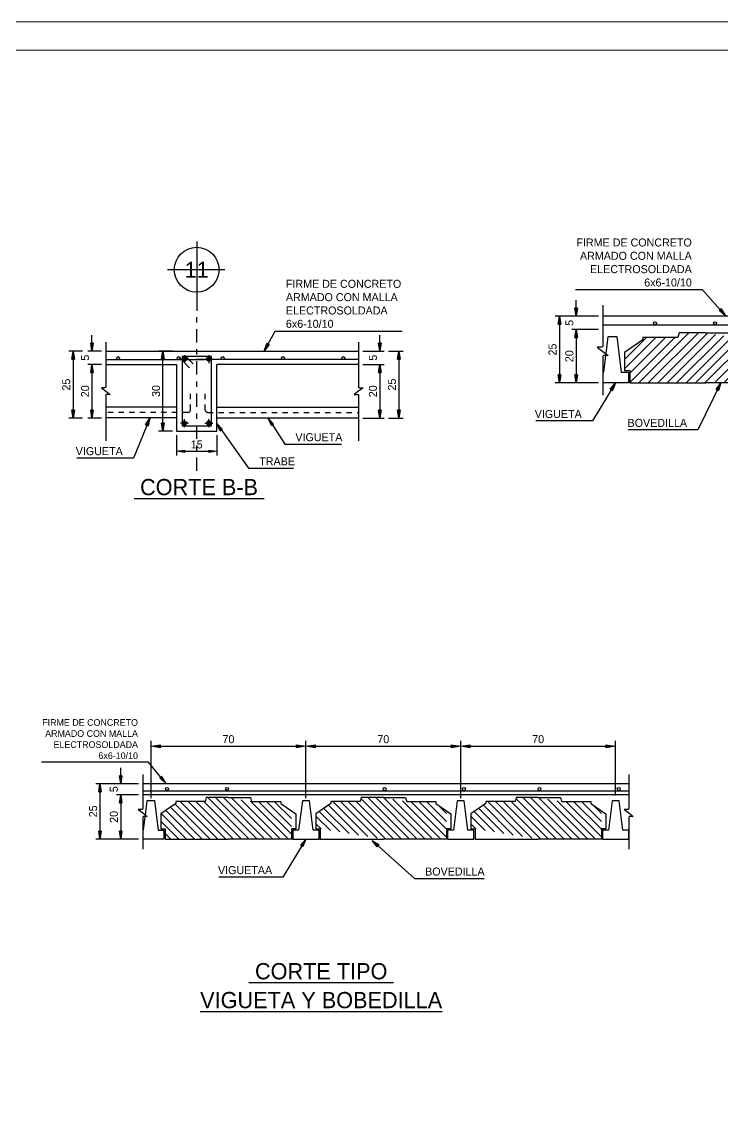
# Model space of a CAD drawing. Header units: millimetres. Extents: x -25 to 297, y -2 to 43.
# Drawn here: x 246.39 to 259.51, y 20.54 to 41 of the extents above; entities that cross this region are included whole.
import ezdxf
from ezdxf.enums import TextEntityAlignment as Align

# ---------------------------------------------------------------- set-up
doc = ezdxf.new("R2010")
doc.units = ezdxf.units.MM
doc.linetypes.add('DASHDOT', pattern=[1, 0.5, -0.25, 0, -0.25])
doc.linetypes.add('HIDDEN2', pattern=[0.1875, 0.125, -0.0625])
for name, color, linetype in [('6', 7, 'Continuous'), ('C', 11, 'Continuous'), ('EJES', 250, 'DASHDOT'), ('hatch', 250, 'Continuous'), ('TITULO', 242, 'Continuous'), ('TZ', 15, 'Continuous'), ('VIGUETAS', 107, 'Continuous')]:
    doc.layers.add(name, color=color, linetype=linetype)
doc.styles.add('LEROY', font='stylu.ttf')
doc.dimstyles.new('LEROY', dxfattribs={"dimtxt": 0.15, "dimasz": 0.18, "dimexe": 0.1, "dimexo": 0.1, "dimgap": 0.05, "dimtad": 1, "dimdec": 0, "dimlfac": 100, "dimzin": 0, "dimdsep": 46, "dimtxsty": 'LEROY', "dimblk1": 'FLECHA', "dimblk2": 'FLECHA', "dimsah": 1, "dimcen": 0.2, "dimclrd": 256, "dimclre": 256, "dimclrt": 5, "dimadec": 0, "dimazin": 0, "dimtfac": 0.5, "dimtdec": 0, "dimtix": 1, "dimtofl": 0, "dimtmove": 0, "dimatfit": 3, "dimldrblk": 'FLECHA', "dimfxl": 1, "dimtolj": 1, "dimtzin": 0, "dimarcsym": 0})
doc.dimstyles.new('LEROY_CONC', dxfattribs={"dimtxt": 0.15, "dimasz": 0.15, "dimexe": 0.08, "dimexo": 0.08, "dimgap": 0.05, "dimtad": 1, "dimdec": 0, "dimlfac": 20, "dimzin": 0, "dimdsep": 46, "dimtxsty": 'LEROY', "dimblk1": 'FLECHA', "dimblk2": 'FLECHA', "dimsah": 1, "dimcen": 0.2, "dimclrd": 256, "dimclre": 256, "dimclrt": 5, "dimadec": 0, "dimazin": 0, "dimtfac": 0.5, "dimtdec": 0, "dimtix": 1, "dimtofl": 0, "dimtmove": 0, "dimatfit": 3, "dimldrblk": 'FLECHA', "dimfxl": 1, "dimtolj": 1, "dimtzin": 0, "dimarcsym": 0})

# ---------------------------------------------------------------- blocks, each defined once
blk = doc.blocks.new('Var_1')
at = {"layer": 'TZ'}
h = blk.add_hatch(dxfattribs=at)
h.set_pattern_fill('ANSI31', color=250, scale=0.01, style=0)
h.set_pattern_definition([(45, (-118.599832, -46.150385), (-0.02245064, 0.02245064), [])])
edge = h.paths.add_edge_path()
edge.add_arc((0, 0), 0.125, 0, 360)
at = {"layer": 'TZ', "color": 250}
for p, q in [((-0.25, 0), (0.25, 0)), ((0, 0.25), (0, -0.25))]:
    blk.add_line(p, q, dxfattribs=at)
at = {"layer": 'TZ', "color": 5}
blk.add_circle((0, 0), 0.125, dxfattribs=at)
blk = doc.blocks.new('FLECHA')
at = {"linetype": 'Continuous'}
blk.add_hatch(color=5, dxfattribs=at).paths.add_polyline_path([(0, 0), (-1, 0.16), (-1, -0.16)])
at = {"color": 5, "linetype": 'Continuous'}
blk.add_line((-1, 0.16), (-1, -0.16), dxfattribs=at)
blk.add_lwpolyline([(-1, 0.16), (0, 0), (-1, -0.16)], dxfattribs=at)
blk = doc.blocks.new('*D293')
at = {"layer": 'C', "lineweight": -2, "transparency": 16777216}
for p, q in [((252.776, 34.58), (253.174, 34.58)), ((253.094, 34.43), (253.094, 33.722)), ((252.776, 33.572), (253.174, 33.572))]:
    blk.add_line(p, q, dxfattribs=at)
at = {"layer": 'Defpoints', "color": 0, "transparency": 16777216}
for p in [(252.696, 34.58), (252.696, 33.572), (253.094, 33.572)]:
    blk.add_point(p, dxfattribs=at)
at = {"layer": 'C', "lineweight": -2, "transparency": 16777216, "xscale": 0.15, "yscale": 0.15, "zscale": 0.15}
for p, rotation in [((253.094, 34.58), 90), ((253.094, 33.572), 270)]:
    blk.add_blockref('FLECHA', p, dxfattribs=dict(at, rotation=rotation))
at = {"layer": 'C', "color": 5, "transparency": 16777216, "insert": (252.966, 34.076), "char_height": 0.15, "attachment_point": 5, "rotation": 90, "style": 'LEROY'}
blk.add_mtext('\\A1;20', dxfattribs=at)
blk = doc.blocks.new('*D294')
at = {"layer": 'C', "lineweight": -2, "transparency": 16777216}
for p, q in [((253.094, 34.98), (253.094, 35.13)), ((252.776, 34.83), (253.174, 34.83)), ((252.776, 34.58), (253.174, 34.58)), ((253.094, 34.43), (253.094, 34.28))]:
    blk.add_line(p, q, dxfattribs=at)
at = {"layer": 'Defpoints', "color": 0, "transparency": 16777216}
for p in [(252.696, 34.83), (252.696, 34.58), (253.094, 34.58)]:
    blk.add_point(p, dxfattribs=at)
at = {"layer": 'C', "lineweight": -2, "transparency": 16777216, "xscale": 0.15, "yscale": 0.15, "zscale": 0.15}
for p, rotation in [((253.094, 34.83), 270), ((253.094, 34.58), 90)]:
    blk.add_blockref('FLECHA', p, dxfattribs=dict(at, rotation=rotation))
at = {"layer": 'C', "color": 5, "transparency": 16777216, "insert": (252.966, 34.705), "char_height": 0.15, "attachment_point": 5, "rotation": 90, "style": 'LEROY'}
blk.add_mtext('\\A1;5', dxfattribs=at)
blk = doc.blocks.new('*D295')
at = {"layer": 'C', "lineweight": -2, "transparency": 16777216}
for p, q in [((253.254, 34.83), (253.53, 34.83)), ((253.45, 34.68), (253.45, 33.722)), ((253.254, 33.572), (253.53, 33.572))]:
    blk.add_line(p, q, dxfattribs=at)
at = {"layer": 'Defpoints', "color": 0, "transparency": 16777216}
for p in [(253.174, 34.83), (253.174, 33.572), (253.45, 33.572)]:
    blk.add_point(p, dxfattribs=at)
at = {"layer": 'C', "lineweight": -2, "transparency": 16777216, "xscale": 0.15, "yscale": 0.15, "zscale": 0.15}
for p, rotation in [((253.45, 34.83), 90), ((253.45, 33.572), 270)]:
    blk.add_blockref('FLECHA', p, dxfattribs=dict(at, rotation=rotation))
at = {"layer": 'C', "color": 5, "transparency": 16777216, "insert": (253.322, 34.201), "char_height": 0.15, "attachment_point": 5, "rotation": 90, "style": 'LEROY'}
blk.add_mtext('\\A1;25', dxfattribs=at)
blk = doc.blocks.new('*D296')
at = {"layer": 'C', "lineweight": -2, "transparency": 16777216}
for p, q in [((247.881, 34.58), (247.62, 34.58)), ((247.7, 34.43), (247.7, 33.722)), ((247.881, 33.572), (247.62, 33.572))]:
    blk.add_line(p, q, dxfattribs=at)
at = {"layer": 'Defpoints', "color": 0, "transparency": 16777216}
for p in [(247.961, 34.58), (247.7, 33.572), (247.961, 33.572)]:
    blk.add_point(p, dxfattribs=at)
at = {"layer": 'C', "lineweight": -2, "transparency": 16777216, "xscale": 0.15, "yscale": 0.15, "zscale": 0.15}
for p, rotation in [((247.7, 34.58), 90), ((247.7, 33.572), 270)]:
    blk.add_blockref('FLECHA', p, dxfattribs=dict(at, rotation=rotation))
at = {"layer": 'C', "color": 5, "transparency": 16777216, "insert": (247.572, 34.076), "char_height": 0.15, "attachment_point": 5, "rotation": 90, "style": 'LEROY'}
blk.add_mtext('\\A1;20', dxfattribs=at)
blk = doc.blocks.new('*D297')
at = {"layer": 'C', "lineweight": -2, "transparency": 16777216}
for p, q in [((247.7, 34.98), (247.7, 35.13)), ((247.881, 34.83), (247.62, 34.83)), ((247.881, 34.58), (247.62, 34.58)), ((247.7, 34.43), (247.7, 34.28))]:
    blk.add_line(p, q, dxfattribs=at)
at = {"layer": 'Defpoints', "color": 0, "transparency": 16777216}
for p in [(247.961, 34.83), (247.7, 34.58), (247.961, 34.58)]:
    blk.add_point(p, dxfattribs=at)
at = {"layer": 'C', "lineweight": -2, "transparency": 16777216, "xscale": 0.15, "yscale": 0.15, "zscale": 0.15}
for p, rotation in [((247.7, 34.83), 270), ((247.7, 34.58), 90)]:
    blk.add_blockref('FLECHA', p, dxfattribs=dict(at, rotation=rotation))
at = {"layer": 'C', "color": 5, "transparency": 16777216, "insert": (247.572, 34.705), "char_height": 0.15, "attachment_point": 5, "rotation": 90, "style": 'LEROY'}
blk.add_mtext('\\A1;5', dxfattribs=at)
blk = doc.blocks.new('*D298')
at = {"layer": 'C', "lineweight": -2, "transparency": 16777216}
for p, q in [((247.52, 34.83), (247.267, 34.83)), ((247.347, 34.68), (247.347, 33.722)), ((247.52, 33.572), (247.267, 33.572))]:
    blk.add_line(p, q, dxfattribs=at)
at = {"layer": 'Defpoints', "color": 0, "transparency": 16777216}
for p in [(247.6, 34.83), (247.347, 33.572), (247.6, 33.572)]:
    blk.add_point(p, dxfattribs=at)
at = {"layer": 'C', "lineweight": -2, "transparency": 16777216, "xscale": 0.15, "yscale": 0.15, "zscale": 0.15}
for p, rotation in [((247.347, 34.83), 90), ((247.347, 33.572), 270)]:
    blk.add_blockref('FLECHA', p, dxfattribs=dict(at, rotation=rotation))
at = {"layer": 'C', "color": 5, "transparency": 16777216, "insert": (247.219, 34.201), "char_height": 0.15, "attachment_point": 5, "rotation": 90, "style": 'LEROY'}
blk.add_mtext('\\A1;25', dxfattribs=at)
blk = doc.blocks.new('*D299')
at = {"layer": 'C', "lineweight": -2, "transparency": 16777216}
for p, q in [((249.207, 34.83), (248.949, 34.83)), ((249.029, 33.48), (249.029, 34.68)), ((249.207, 33.33), (248.949, 33.33))]:
    blk.add_line(p, q, dxfattribs=at)
at = {"layer": 'Defpoints', "color": 0, "transparency": 16777216}
for p in [(249.029, 34.83), (249.287, 34.83), (249.287, 33.33)]:
    blk.add_point(p, dxfattribs=at)
at = {"layer": 'C', "lineweight": -2, "transparency": 16777216, "xscale": 0.15, "yscale": 0.15, "zscale": 0.15}
for p, rotation in [((249.029, 34.83), 90), ((249.029, 33.33), 270)]:
    blk.add_blockref('FLECHA', p, dxfattribs=dict(at, rotation=rotation))
at = {"layer": 'C', "color": 5, "transparency": 16777216, "insert": (248.901, 34.08), "char_height": 0.15, "attachment_point": 5, "rotation": 90, "style": 'LEROY'}
blk.add_mtext('\\A1;30', dxfattribs=at)
blk = doc.blocks.new('*D300')
at = {"layer": 'C', "lineweight": -2, "transparency": 16777216}
for p, q in [((249.287, 33.25), (249.287, 32.87)), ((250.037, 33.25), (250.037, 32.87)), ((249.437, 32.95), (249.887, 32.95))]:
    blk.add_line(p, q, dxfattribs=at)
at = {"layer": 'Defpoints', "color": 0, "transparency": 16777216}
for p in [(249.287, 33.33), (250.037, 33.33), (250.037, 32.95)]:
    blk.add_point(p, dxfattribs=at)
at = {"layer": 'C', "lineweight": -2, "transparency": 16777216, "xscale": 0.15, "yscale": 0.15, "zscale": 0.15, "rotation": 180}
blk.add_blockref('FLECHA', (249.287, 32.95), dxfattribs=at)
at = {"layer": 'C', "lineweight": -2, "transparency": 16777216, "xscale": 0.15, "yscale": 0.15, "zscale": 0.15}
blk.add_blockref('FLECHA', (250.037, 32.95), dxfattribs=at)
at = {"layer": 'C', "color": 5, "transparency": 16777216, "insert": (249.662, 33.078), "char_height": 0.15, "attachment_point": 5, "style": 'LEROY'}
blk.add_mtext('\\A1;15', dxfattribs=at)
blk = doc.blocks.new('EJE-VERT')
at = {"color": 15, "linetype": 'Continuous'}
for p, q in [((0, 2.163), (0, 0)), ((0.883, 1.28), (-0.909, 1.28))]:
    blk.add_line(p, q, dxfattribs=at)
blk.add_circle((0, 1.28), 0.7, dxfattribs=at)
at = {"color": 242, "style": 'LEROY'}
blk.add_attdef('EJE', text='', height=0.5, dxfattribs=at).set_placement((0, 1.28), align=Align.MIDDLE)
blk = doc.blocks.new('*D316')
at = {"layer": 'C', "lineweight": -2, "transparency": 16777216}
for p, q in [((256.695, 35.483), (256.379, 35.483)), ((256.459, 35.333), (256.459, 34.383)), ((256.695, 34.233), (256.379, 34.233))]:
    blk.add_line(p, q, dxfattribs=at)
at = {"layer": 'Defpoints', "color": 0, "transparency": 16777216}
for p in [(256.775, 35.483), (256.459, 34.233), (256.775, 34.233)]:
    blk.add_point(p, dxfattribs=at)
at = {"layer": 'C', "lineweight": -2, "transparency": 16777216, "xscale": 0.15, "yscale": 0.15, "zscale": 0.15}
for p, rotation in [((256.459, 35.483), 90), ((256.459, 34.233), 270)]:
    blk.add_blockref('FLECHA', p, dxfattribs=dict(at, rotation=rotation))
at = {"layer": 'C', "color": 5, "transparency": 16777216, "insert": (256.331, 34.858), "char_height": 0.15, "attachment_point": 5, "rotation": 90, "style": 'LEROY'}
blk.add_mtext('\\A1;25', dxfattribs=at)
blk = doc.blocks.new('*D317')
at = {"layer": 'C', "lineweight": -2, "transparency": 16777216}
for p, q in [((256.775, 35.633), (256.775, 35.783)), ((257.192, 35.483), (256.695, 35.483)), ((257.192, 35.233), (256.695, 35.233)), ((256.775, 35.083), (256.775, 34.933))]:
    blk.add_line(p, q, dxfattribs=at)
at = {"layer": 'Defpoints', "color": 0, "transparency": 16777216}
for p in [(257.272, 35.483), (256.775, 35.233), (257.272, 35.233)]:
    blk.add_point(p, dxfattribs=at)
at = {"layer": 'C', "lineweight": -2, "transparency": 16777216, "xscale": 0.15, "yscale": 0.15, "zscale": 0.15}
for p, rotation in [((256.775, 35.483), 270), ((256.775, 35.233), 90)]:
    blk.add_blockref('FLECHA', p, dxfattribs=dict(at, rotation=rotation))
at = {"layer": 'C', "color": 5, "transparency": 16777216, "insert": (256.647, 35.358), "char_height": 0.15, "attachment_point": 5, "rotation": 90, "style": 'LEROY'}
blk.add_mtext('\\A1;5', dxfattribs=at)
blk = doc.blocks.new('*D318')
at = {"layer": 'C', "lineweight": -2, "transparency": 16777216}
for p, q in [((257.192, 35.233), (256.695, 35.233)), ((256.775, 35.083), (256.775, 34.383)), ((257.192, 34.233), (256.695, 34.233))]:
    blk.add_line(p, q, dxfattribs=at)
at = {"layer": 'Defpoints', "color": 0, "transparency": 16777216}
for p in [(257.272, 35.233), (256.775, 34.233), (257.272, 34.233)]:
    blk.add_point(p, dxfattribs=at)
at = {"layer": 'C', "lineweight": -2, "transparency": 16777216, "xscale": 0.15, "yscale": 0.15, "zscale": 0.15}
for p, rotation in [((256.775, 35.233), 90), ((256.775, 34.233), 270)]:
    blk.add_blockref('FLECHA', p, dxfattribs=dict(at, rotation=rotation))
at = {"layer": 'C', "color": 5, "transparency": 16777216, "insert": (256.647, 34.733), "char_height": 0.15, "attachment_point": 5, "rotation": 90, "style": 'LEROY'}
blk.add_mtext('\\A1;20', dxfattribs=at)
blk = doc.blocks.new('*D381')
at = {"layer": 'C', "lineweight": -2, "transparency": 16777216}
for p, q in [((248.158, 26.719), (247.77, 26.719)), ((247.85, 26.569), (247.85, 25.832)), ((248.158, 25.682), (247.77, 25.682))]:
    blk.add_line(p, q, dxfattribs=at)
at = {"layer": 'Defpoints', "color": 0, "transparency": 16777216}
for p in [(248.238, 26.719), (247.85, 25.682), (248.238, 25.682)]:
    blk.add_point(p, dxfattribs=at)
at = {"layer": 'C', "lineweight": -2, "transparency": 16777216, "xscale": 0.15, "yscale": 0.15, "zscale": 0.15}
for p, rotation in [((247.85, 26.719), 90), ((247.85, 25.682), 270)]:
    blk.add_blockref('FLECHA', p, dxfattribs=dict(at, rotation=rotation))
at = {"layer": 'C', "color": 5, "transparency": 16777216, "insert": (247.722, 26.201), "char_height": 0.15, "attachment_point": 5, "rotation": 90, "style": 'LEROY'}
blk.add_mtext('\\A1;25', dxfattribs=at)
blk = doc.blocks.new('*D382')
at = {"layer": 'C', "lineweight": -2, "transparency": 16777216}
for p, q in [((248.238, 26.869), (248.238, 27.019)), ((248.571, 26.719), (248.158, 26.719)), ((248.571, 26.512), (248.158, 26.512)), ((248.238, 26.362), (248.238, 26.212))]:
    blk.add_line(p, q, dxfattribs=at)
at = {"layer": 'Defpoints', "color": 0, "transparency": 16777216}
for p in [(248.651, 26.719), (248.238, 26.512), (248.651, 26.512)]:
    blk.add_point(p, dxfattribs=at)
at = {"layer": 'C', "lineweight": -2, "transparency": 16777216, "xscale": 0.15, "yscale": 0.15, "zscale": 0.15}
for p, rotation in [((248.238, 26.719), 270), ((248.238, 26.512), 90)]:
    blk.add_blockref('FLECHA', p, dxfattribs=dict(at, rotation=rotation))
at = {"layer": 'C', "color": 5, "transparency": 16777216, "insert": (248.11, 26.616), "char_height": 0.15, "attachment_point": 5, "rotation": 90, "style": 'LEROY'}
blk.add_mtext('\\A1;5', dxfattribs=at)
blk = doc.blocks.new('*D383')
at = {"layer": 'C', "lineweight": -2, "transparency": 16777216}
for p, q in [((248.571, 26.512), (248.158, 26.512)), ((248.238, 26.362), (248.238, 25.832)), ((248.571, 25.682), (248.158, 25.682))]:
    blk.add_line(p, q, dxfattribs=at)
at = {"layer": 'Defpoints', "color": 0, "transparency": 16777216}
for p in [(248.651, 26.512), (248.238, 25.682), (248.651, 25.682)]:
    blk.add_point(p, dxfattribs=at)
at = {"layer": 'C', "lineweight": -2, "transparency": 16777216, "xscale": 0.15, "yscale": 0.15, "zscale": 0.15}
for p, rotation in [((248.238, 26.512), 90), ((248.238, 25.682), 270)]:
    blk.add_blockref('FLECHA', p, dxfattribs=dict(at, rotation=rotation))
at = {"layer": 'C', "color": 5, "transparency": 16777216, "insert": (248.111, 26.097), "char_height": 0.15, "attachment_point": 5, "rotation": 90, "style": 'LEROY'}
blk.add_mtext('\\A1;20', dxfattribs=at)
blk = doc.blocks.new('*D390')
at = {"layer": 'C', "lineweight": -2, "transparency": 16777216}
for p, q in [((251.708, 26.448), (251.708, 27.522)), ((251.888, 27.422), (254.43, 27.422)), ((254.61, 26.501), (254.61, 27.522))]:
    blk.add_line(p, q, dxfattribs=at)
at = {"layer": 'Defpoints', "color": 0, "transparency": 16777216}
for p in [(254.61, 27.422), (254.61, 26.401, 0), (251.708, 26.348, 0)]:
    blk.add_point(p, dxfattribs=at)
at = {"layer": 'C', "lineweight": -2, "transparency": 16777216, "xscale": 0.18, "yscale": 0.18, "zscale": 0.18, "rotation": 180}
blk.add_blockref('FLECHA', (251.708, 27.422), dxfattribs=at)
at = {"layer": 'C', "lineweight": -2, "transparency": 16777216, "xscale": 0.18, "yscale": 0.18, "zscale": 0.18}
blk.add_blockref('FLECHA', (254.61, 27.422), dxfattribs=at)
at = {"layer": 'C', "color": 5, "transparency": 16777216, "insert": (253.159, 27.553), "char_height": 0.15, "attachment_point": 5, "style": 'LEROY'}
blk.add_mtext('\\A1;70', dxfattribs=at)
blk = doc.blocks.new('*D391')
at = {"layer": 'C', "lineweight": -2, "transparency": 16777216}
for p, q in [((248.807, 26.448), (248.807, 27.522)), ((248.987, 27.422), (251.528, 27.422)), ((251.708, 26.501), (251.708, 27.522))]:
    blk.add_line(p, q, dxfattribs=at)
at = {"layer": 'Defpoints', "color": 0, "transparency": 16777216}
for p in [(251.708, 27.422), (251.708, 26.401, 0), (248.807, 26.348, 0)]:
    blk.add_point(p, dxfattribs=at)
at = {"layer": 'C', "lineweight": -2, "transparency": 16777216, "xscale": 0.18, "yscale": 0.18, "zscale": 0.18, "rotation": 180}
blk.add_blockref('FLECHA', (248.807, 27.422), dxfattribs=at)
at = {"layer": 'C', "lineweight": -2, "transparency": 16777216, "xscale": 0.18, "yscale": 0.18, "zscale": 0.18}
blk.add_blockref('FLECHA', (251.708, 27.422), dxfattribs=at)
at = {"layer": 'C', "color": 5, "transparency": 16777216, "insert": (250.257, 27.553), "char_height": 0.15, "attachment_point": 5, "style": 'LEROY'}
blk.add_mtext('\\A1;70', dxfattribs=at)
blk = doc.blocks.new('*D392')
at = {"layer": 'C', "lineweight": -2, "transparency": 16777216}
for p, q in [((254.61, 26.448), (254.61, 27.522)), ((254.79, 27.422), (257.332, 27.422)), ((257.512, 26.501), (257.512, 27.522))]:
    blk.add_line(p, q, dxfattribs=at)
at = {"layer": 'Defpoints', "color": 0, "transparency": 16777216}
for p in [(257.512, 27.422), (257.512, 26.401, 0), (254.61, 26.348, 0)]:
    blk.add_point(p, dxfattribs=at)
at = {"layer": 'C', "lineweight": -2, "transparency": 16777216, "xscale": 0.18, "yscale": 0.18, "zscale": 0.18, "rotation": 180}
blk.add_blockref('FLECHA', (254.61, 27.422), dxfattribs=at)
at = {"layer": 'C', "lineweight": -2, "transparency": 16777216, "xscale": 0.18, "yscale": 0.18, "zscale": 0.18}
blk.add_blockref('FLECHA', (257.512, 27.422), dxfattribs=at)
at = {"layer": 'C', "color": 5, "transparency": 16777216, "insert": (256.061, 27.553), "char_height": 0.15, "attachment_point": 5, "style": 'LEROY'}
blk.add_mtext('\\A1;70', dxfattribs=at)

msp = doc.modelspace()

# ---------------------------------------------------------------- hatches: boundary and pattern name
at = {"layer": 'hatch'}
h = msp.add_hatch(dxfattribs=at)
h.set_pattern_fill('ANSI31', color=256, style=0)
h.set_pattern_definition([(45, (-43.26958, -59.44939), (-0.08838835, 0.08838835), [])])
h.paths.add_polyline_path([(259.205, 35.171), (258.705, 35.171), (258.68, 35.082), (258.088, 35.082), (257.682, 34.805), (257.682, 34.464), (257.78, 34.464), (257.78, 34.233), (259.205, 34.233), (260.629, 34.233), (260.629, 34.872), (260.322, 35.082), (259.729, 35.082)])
h = msp.add_hatch(dxfattribs=at)
h.set_pattern_fill('ANSI31', color=256, scale=0.83, style=0)
h.set_pattern_definition([(135, (501.00999, -45.53121), (0.07336233, 0.07336233), [])])
h.paths.add_polyline_path([(250.255, 25.682), (251.437, 25.682), (251.437, 26.213), (251.182, 26.387), (250.691, 26.387), (250.255, 26.46), (249.84, 26.46), (249.82, 26.387), (249.328, 26.387), (248.991, 26.157), (248.991, 25.873), (249.073, 25.873), (249.073, 25.682)])
h = msp.add_hatch(dxfattribs=at)
h.set_pattern_fill('ANSI31', color=256, scale=0.83, style=0)
h.set_pattern_definition([(135, (500.63768, -45.53179), (0.07336233, 0.07336233), [])])
h.paths.add_polyline_path([(254.344, 25.681), (254.344, 26.212), (254.089, 26.386), (253.597, 26.386), (253.161, 26.46), (252.746, 26.46), (252.726, 26.386), (252.234, 26.386), (251.897, 26.156), (251.897, 25.873), (251.979, 25.873), (253.161, 25.681)])
h = msp.add_hatch(dxfattribs=at)
h.set_pattern_fill('ANSI31', color=256, scale=0.83, style=0)
h.set_pattern_definition([(135, (503.53942, -45.53179), (0.07336233, 0.07336233), [])])
h.paths.add_polyline_path([(257.245, 25.681), (257.245, 26.212), (256.99, 26.386), (256.499, 26.386), (256.063, 26.46), (255.648, 26.46), (255.628, 26.386), (255.136, 26.386), (254.799, 26.156), (254.799, 25.873), (254.881, 25.873), (256.063, 25.681)])

# ---------------------------------------------------------------- linework, layer by layer
at = {"layer": '6', "lineweight": 0}
for points in [[(233.253, 41.001), (297.273, 41.001), (297.273, -2.036), (233.253, -2.036)], [(233.785, 40.469), (296.741, 40.469), (296.741, -1.504), (233.785, -1.504)]]:
    msp.add_lwpolyline(points, close=True, dxfattribs=at)
at = {"layer": 'EJES', "ltscale": 0.5}
msp.add_line((249.662, 32.587), (249.662, 35.586), dxfattribs=at)
at = {"layer": 'TZ', "color": 15}
for p, q in [((260.728, 35.483), (257.272, 35.483)), ((247.961, 34.83), (252.696, 34.83)), ((247.961, 34.58), (249.287, 34.58)), ((252.696, 34.58), (250.037, 34.58)), ((249.287, 33.78), (247.961, 33.78)), ((250.037, 33.78), (252.696, 33.78)), ((249.287, 33.58), (247.961, 33.58)), ((250.037, 33.58), (252.696, 33.58)), ((257.758, 26.719), (248.651, 26.719)), ((257.758, 26.512), (248.651, 26.512))]:
    msp.add_line(p, q, dxfattribs=at)
at = {"layer": 'TZ', "color": 3}
for p, q in [((257.272, 35.319), (260.694, 35.319)), ((247.961, 34.67), (249.817, 34.67)), ((249.528, 34.517), (249.387, 34.658)), ((249.599, 34.587), (249.456, 34.73)), ((252.696, 34.67), (249.656, 34.67)), ((248.651, 26.584), (257.758, 26.584)), ((250.581, 26.584), (257.758, 26.584))]:
    msp.add_line(p, q, dxfattribs=at)
at = {"layer": 'TZ', "color": 3, "linetype": 'HIDDEN2', "ltscale": 0.5}
for p, q in [((249.547, 33.73), (249.547, 34.13)), ((249.821, 33.73), (249.821, 34.13)), ((249.497, 33.68), (247.961, 33.68)), ((249.871, 33.68), (252.696, 33.68))]:
    msp.add_line(p, q, dxfattribs=at)
at = {"layer": 'TZ', "linetype": 'Continuous'}
for points in [[(257.272, 35.688), (257.272, 34.924, -0.414214), (257.248, 34.9), (257.168, 34.9), (257.272, 34.822), (257.375, 34.745), (257.296, 34.745, 0.414214), (257.272, 34.721), (257.272, 34.002)], [(247.961, 34.994), (247.961, 34.161, -0.414214), (247.942, 34.142), (247.878, 34.142), (247.961, 34.08), (248.044, 34.018), (247.98, 34.018, 0.414214), (247.961, 33.999), (247.961, 33.145)], [(252.696, 34.994), (252.696, 34.161, 0.414214), (252.715, 34.142), (252.779, 34.142), (252.696, 34.08), (252.614, 34.018), (252.677, 34.018, -0.414214), (252.696, 33.999), (252.696, 33.145)], [(248.651, 26.89), (248.651, 26.255, -0.414214), (248.631, 26.236), (248.565, 26.236), (248.651, 26.171), (248.736, 26.107), (248.67, 26.107, 0.414214), (248.651, 26.087), (248.651, 25.49)], [(257.758, 26.89), (257.758, 26.255, -0.414214), (257.738, 26.236), (257.672, 26.236), (257.758, 26.171), (257.844, 26.107), (257.778, 26.107, 0.414214), (257.758, 26.087), (257.758, 25.49)]]:
    msp.add_lwpolyline(points, format="xyb", dxfattribs=at)
at = {"layer": 'TZ', "color": 15}
for points in [[(257.334, 34.776), (257.373, 35.101), (257.534, 35.101), (257.618, 34.434), (257.751, 34.434), (257.751, 34.233), (257.272, 34.233)], [(257.272, 34.434), (257.293, 34.434), (257.33, 34.745)], [(248.702, 26.132), (248.735, 26.402), (248.869, 26.402), (248.938, 25.849), (249.048, 25.849), (249.048, 25.682), (248.651, 25.682)], [(248.651, 25.849), (248.668, 25.849), (248.699, 26.107)]]:
    msp.add_lwpolyline(points, dxfattribs=at)
at = {"layer": 'TZ'}
for points in [[(259.205, 35.171), (258.705, 35.171), (258.68, 35.082), (258.021, 35.082), (258.021, 35.037), (257.682, 34.805), (257.682, 34.464), (257.78, 34.464), (257.78, 34.233), (259.205, 34.233)], [(259.205, 35.171), (259.705, 35.171), (259.729, 35.082), (260.389, 35.082), (260.389, 35.037), (260.728, 34.805), (260.728, 34.464), (260.629, 34.464), (260.629, 34.233), (259.205, 34.233)], [(249.287, 34.58), (249.287, 34.58), (249.287, 33.33), (250.037, 33.33), (250.037, 34.58)], [(250.255, 26.46), (249.84, 26.46), (249.82, 26.387), (249.272, 26.387), (249.272, 26.349), (248.991, 26.157), (248.991, 25.873), (249.073, 25.873), (249.073, 25.682), (250.255, 25.682)], [(250.255, 26.46), (250.67, 26.46), (250.691, 26.387), (251.238, 26.387), (251.238, 26.349), (251.519, 26.157), (251.519, 25.873), (251.437, 25.873), (251.437, 25.682), (250.255, 25.682)], [(251.462, 25.682), (251.955, 25.681), (251.955, 25.848), (251.844, 25.848), (251.775, 26.401), (251.642, 26.401), (251.573, 25.849), (251.462, 25.849), (251.462, 25.682)], [(253.161, 26.46), (252.746, 26.46), (252.726, 26.386), (252.179, 26.386), (252.179, 26.349), (251.897, 26.156), (251.897, 25.873), (251.979, 25.873), (251.979, 25.681), (253.161, 25.681)], [(253.161, 26.46), (253.576, 26.46), (253.597, 26.386), (254.144, 26.386), (254.144, 26.349), (254.426, 26.156), (254.426, 25.873), (254.344, 25.873), (254.344, 25.681), (253.161, 25.681)], [(254.364, 25.682), (254.856, 25.681), (254.856, 25.848), (254.746, 25.848), (254.677, 26.401), (254.543, 26.401), (254.474, 25.849), (254.364, 25.849), (254.364, 25.682)], [(256.063, 26.46), (255.648, 26.46), (255.628, 26.386), (255.081, 26.386), (255.081, 26.349), (254.799, 26.156), (254.799, 25.873), (254.881, 25.873), (254.881, 25.681), (256.063, 25.681)], [(256.063, 26.46), (256.478, 26.46), (256.499, 26.386), (257.046, 26.386), (257.046, 26.349), (257.327, 26.156), (257.327, 25.873), (257.245, 25.873), (257.245, 25.681), (256.063, 25.681)], [(257.265, 25.682), (257.758, 25.681), (257.758, 25.848), (257.648, 25.848), (257.579, 26.401), (257.445, 26.401), (257.376, 25.849), (257.265, 25.849), (257.265, 25.682)]]:
    msp.add_lwpolyline(points, dxfattribs=at)
at = {"layer": 'TZ', "color": 3}
msp.add_lwpolyline([(249.937, 34.73), (249.387, 34.73), (249.387, 33.43), (249.937, 33.43), (249.937, 34.73)], dxfattribs=at)
at = {"layer": 'TZ', "color": 5}
for centre in [(258.25, 35.351), (259.377, 35.351), (248.191, 34.698), (249.323, 34.698), (250.15, 34.698), (251.282, 34.698), (252.409, 34.698), (249.105, 26.621), (250.233, 26.621), (253.184, 26.62), (254.67, 26.62), (256.086, 26.62), (257.572, 26.62)]:
    msp.add_circle(centre, 0.0278, dxfattribs=at)
at = {"layer": 'TZ', "color": 3, "linetype": 'HIDDEN2', "ltscale": 0.5}
for centre, start, end in [((249.497, 33.73), 270, 0), ((249.871, 33.73), 180, 270)]:
    msp.add_arc(centre, 0.05, start, end, dxfattribs=at)
at = {"layer": 'VIGUETAS'}
for p, q in [((251.462, 25.682), (251.437, 25.682)), ((251.979, 25.681), (251.955, 25.681))]:
    msp.add_line(p, q, dxfattribs=at)

# ---------------------------------------------------------------- block references
at = {"layer": 'EJES', "xscale": 0.599999999999909, "yscale": 0.599999999999909, "zscale": 0.599999999999909}
msp.add_blockref('EJE-VERT', (249.662, 35.586), dxfattribs=at).add_auto_attribs({'EJE': '11'})
at = {"layer": 'TZ'}
for p, xscale, yscale, zscale in [((249.435, 34.68), -0.2975000000000136, 0.2974999999999852, 0.2975), ((249.888, 34.68), 0.2975000000000136, 0.2975000000000136, 0.2975000000000136)]:
    msp.add_blockref('Var_1', p, dxfattribs=dict(at, xscale=xscale, yscale=yscale, zscale=zscale))
at = {"layer": 'TZ', "rotation": 180}
for p, xscale, yscale, zscale in [((249.435, 33.479), 0.2975000000000136, 0.2975000000000136, 0.2975000000000136), ((249.888, 33.479), -0.2975000000000136, 0.2974999999999852, 0.2975)]:
    msp.add_blockref('Var_1', p, dxfattribs=dict(at, xscale=xscale, yscale=yscale, zscale=zscale))

# ---------------------------------------------------------------- texts
at = {"layer": 'C', "style": 'LEROY'}
for s, insert, char_height, width, attachment_point in [('{\\C5;FIRME DE CONCRETO ARMADO CON MALLA ELECTROSOLDADA 6x6-10/10}', (258.94, 36.489), 0.15, 2.6345, 6), ('{\\C5;FIRME DE CONCRETO ARMADO CON MALLA ELECTROSOLDADA 6x6-10/10}', (251.334, 35.714), 0.15, 2.6345, 4), ('{\\C5;VIGUETA}', (256.878, 33.649), 0.15, 2.6345, 6), ('{\\C5;BOVEDILLA}', (258.851, 33.482), 0.15, 2.6345, 6), ('{\\C5;VIGUETA}', (251.512, 33.213), 0.15, 2.6345, 4), ('{\\C5;VIGUETA}', (248.277, 32.952), 0.15, 2.6345, 6), ('{\\C5;TRABE}', (250.835, 32.763), 0.15, 2.6345, 4), ('{\\C5;FIRME DE CONCRETO ARMADO CON MALLA ELECTROSOLDADA 6x6-10/10}', (248.562, 27.555), 0.1245, 2.18663, 6), ('{\\C5;VIGUETAA}', (251.076, 25.098), 0.15, 2.6345, 6), ('{\\C5;BOVEDILLA}', (253.943, 25.071), 0.15, 2.6345, 4)]:
    msp.add_mtext(s, dxfattribs=dict(at, insert=insert, char_height=char_height, width=width, attachment_point=attachment_point))
at = {"layer": 'TITULO', "style": 'LEROY'}
for s, p in [('%%U CORTE B-B ', (249.706, 32.128)), ('%%U CORTE TIPO ', (251.995, 23.052)), ('%%UVIGUETA Y BOBEDILLA', (251.995, 22.511))]:
    msp.add_text(s, height=0.3036, dxfattribs=at).set_placement(p, align=Align.CENTER)

# ---------------------------------------------------------------- dimensions: what is measured, and where the dimension line sits
at = {"layer": 'C'}
for base, p1, p2, picture, middle in [((256.775, 35.233), (257.272, 35.483), (257.272, 35.233), '*D317', (256.647, 35.358)), ((247.7, 34.58), (247.961, 34.83), (247.961, 34.58), '*D297', (247.572, 34.705)), ((253.094, 34.58), (252.696, 34.83), (252.696, 34.58), '*D294', (252.966, 34.705))]:
    dim = msp.add_linear_dim(base=base, p1=p1, p2=p2, angle=90, dimstyle='LEROY_CONC', dxfattribs=at)
    dim.commit()
    dim.dimension.update_dxf_attribs({"geometry": picture, "text_midpoint": middle})
for p1, p2, distance, picture, middle in [((256.775, 35.483), (256.775, 34.233), -0.316, '*D316', (256.331, 34.858)), ((247.6, 34.83), (247.6, 33.572), -0.252, '*D298', (247.219, 34.201)), ((253.174, 34.83), (253.174, 33.572), 0.276, '*D295', (253.322, 34.201))]:
    dim = msp.add_aligned_dim(p1=p1, p2=p2, distance=distance, text='25', dimstyle='LEROY_CONC', dxfattribs=at)
    dim.commit()
    dim.dimension.update_dxf_attribs({"geometry": picture, "text_midpoint": middle})
for base, p1, p2, text, picture, middle in [((256.775, 34.233), (257.272, 35.233), (257.272, 34.233), '20', '*D318', (256.647, 34.733)), ((248.238, 26.512), (248.651, 26.719), (248.651, 26.512), '5', '*D382', (248.11, 26.616)), ((248.238, 25.682), (248.651, 26.512), (248.651, 25.682), '20', '*D383', (248.111, 26.097))]:
    dim = msp.add_linear_dim(base=base, p1=p1, p2=p2, angle=90, text=text, dimstyle='LEROY_CONC', dxfattribs=at)
    dim.commit()
    dim.dimension.update_dxf_attribs({"geometry": picture, "text_midpoint": middle})
dim = msp.add_linear_dim(base=(249.029, 34.83), p1=(249.287, 33.33), p2=(249.287, 34.83), angle=90, dimstyle='LEROY_CONC', dxfattribs=at)
dim.commit()
dim.dimension.update_dxf_attribs({"geometry": '*D299', "text_midpoint": (249.029, 34.08), "dimtype": 160})
for base, p1, p2, picture, middle in [((247.7, 33.572), (247.961, 34.58), (247.961, 33.572), '*D296', (247.572, 34.076)), ((253.094, 33.572), (252.696, 34.58), (252.696, 33.572), '*D293', (252.966, 34.076))]:
    dim = msp.add_linear_dim(base=base, p1=p1, p2=p2, angle=90, text='20', dimstyle='LEROY_CONC', override={"dimtmove": 1}, dxfattribs=at)
    dim.commit()
    dim.dimension.update_dxf_attribs({"geometry": picture, "text_midpoint": middle})
dim = msp.add_linear_dim(base=(250.037, 32.95), p1=(249.287, 33.33), p2=(250.037, 33.33), dimstyle='LEROY_CONC', dxfattribs=at)
dim.commit()
dim.dimension.update_dxf_attribs({"geometry": '*D300', "text_midpoint": (249.662, 33.078)})
for base, p1, p2, picture, middle in [((251.708, 27.422, 0), (248.807, 26.348), (251.708, 26.401), '*D391', (250.257, 27.553, 0)), ((254.61, 27.422, 0), (251.708, 26.348), (254.61, 26.401), '*D390', (253.159, 27.553, 0)), ((257.512, 27.422, 0), (254.61, 26.348), (257.512, 26.401), '*D392', (256.061, 27.553, 0))]:
    dim = msp.add_linear_dim(base=base, p1=p1, p2=p2, text='70', dimstyle='LEROY', override={"dimfxl": 0.1}, dxfattribs=at)
    dim.commit()
    dim.dimension.update_dxf_attribs({"geometry": picture, "text_midpoint": middle})
dim = msp.add_linear_dim(base=(247.85, 25.682), p1=(248.238, 26.719), p2=(248.238, 25.682), angle=270, text='25', dimstyle='LEROY_CONC', dxfattribs=at)
dim.commit()
dim.dimension.update_dxf_attribs({"geometry": '*D381', "text_midpoint": (247.85, 26.201), "dimtype": 161})

# ---------------------------------------------------------------- leaders
at = {"layer": 'C', "annotation_type": 0, "has_hookline": 1}
for points, hookline_direction, text_width in [([(259.572, 35.491), (259.14, 35.977), (258.99, 35.977)], 1, 2.179), ([(250.927, 34.83), (251.134, 35.202), (251.284, 35.202)], 0, 2.179), ([(257.511, 34.233), (257.078, 33.521), (256.928, 33.521)], 1, 0.861), ([(259.484, 34.233), (259.051, 33.354), (258.901, 33.354)], 1, 1.106), ([(248.785, 33.574), (248.477, 32.824), (248.327, 32.824)], 1, 0.861), ([(251.004, 33.574), (251.312, 33.086), (251.462, 33.086)], 0, 0.861), ([(250.037, 33.47), (250.635, 32.635), (250.785, 32.635)], 0, 0.643), ([(249.086, 26.726), (248.762, 27.121), (248.612, 27.121)], 1, 1.809), ([(251.708, 25.682), (251.276, 24.97), (251.126, 24.97)], 1, 0.998), ([(252.951, 25.655), (253.743, 24.943), (253.893, 24.943)], 0, 1.106)]:
    msp.add_leader(points, dimstyle='LEROY_CONC', dxfattribs=dict(at, hookline_direction=hookline_direction, text_width=text_width))

doc.saveas('drawing.dxf')
